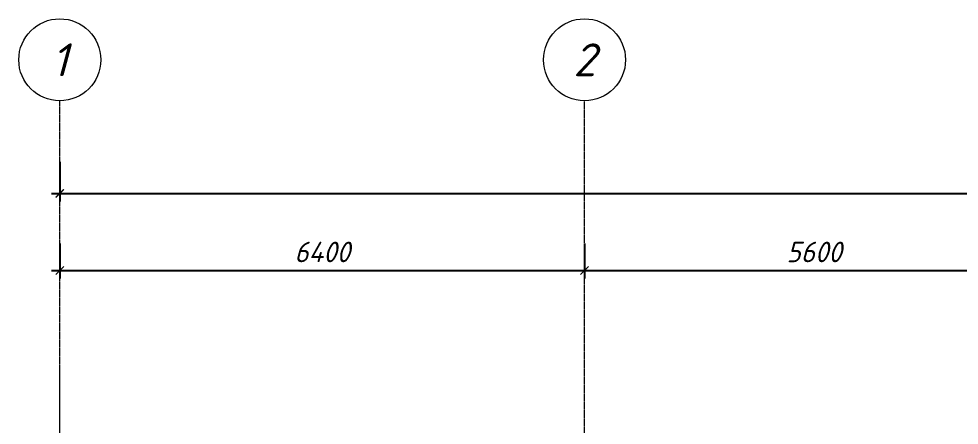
# Model space of a CAD drawing. Header units: millimetres. Extents: x -10178924 to 11692288, y -947381 to 58396.
# Drawn here: x 826281 to 837752, y -904046 to -899091 of the extents above; entities that cross this region are included whole.
import ezdxf
from ezdxf.enums import TextEntityAlignment as Align

# ---------------------------------------------------------------- set-up
doc = ezdxf.new("R2010")
doc.units = ezdxf.units.MM
doc.linetypes.add('осевая', pattern=[50.8, 31.75, -6.35, 6.35, -6.35])
doc.layers.add('Размеры осевые', color=153, linetype='Continuous', lineweight=9)
doc.styles.add('PDF ISOCPEUR Italic', font='isocpeui.ttf')
doc.styles.add('Текст_М100', font='GOST_Common Italic.ttf', dxfattribs={"height": 250})
doc.dimstyles.new('Размеры_М100', dxfattribs={"dimtxt": 250, "dimasz": 100, "dimexe": 100, "dimexo": 100, "dimgap": 100, "dimtad": 1, "dimrnd": 5, "dimtxsty": 'Текст_М100', "dimblk": 'ARCHTICK', "dimcen": 250, "dimdle": 100, "dimadec": 0, "dimazin": 2, "dimtfac": 1, "dimtmove": 1, "dimatfit": 3, "dimfxl": 1, "dimarcsym": 0})

# ---------------------------------------------------------------- blocks, each defined once
blk = doc.blocks.new('_ArchTick')
at = {"color": 0, "linetype": 'ByBlock', "const_width": 0.15}
blk.add_lwpolyline([(-0.5, -0.5), (0.5, 0.5)], dxfattribs=at)
blk = doc.blocks.new('*D2502')
at = {"layer": 'Defpoints', "color": 0, "ltscale": 100, "transparency": 16777216}
for p in [(-7000, -26445), (61000, -26445), (61000, -26928)]:
    blk.add_point(p, dxfattribs=at)
at = {"layer": 'Размеры осевые', "color": 0, "lineweight": -2, "ltscale": 100, "transparency": 16777216}
for p, q in [((-7000, -26545), (-7000, -27028)), ((61000, -26545), (61000, -27028)), ((-7100, -26928), (61100, -26928))]:
    blk.add_line(p, q, dxfattribs=at)
at = {"layer": 'Размеры осевые', "color": 0, "lineweight": -2, "ltscale": 100, "transparency": 16777216, "xscale": 100, "yscale": 100, "zscale": 100, "rotation": 180}
blk.add_blockref('_ArchTick', (-7000, -26928), dxfattribs=at)
at = {"layer": 'Размеры осевые', "color": 0, "lineweight": -2, "ltscale": 100, "transparency": 16777216, "xscale": 100, "yscale": 100, "zscale": 100}
blk.add_blockref('_ArchTick', (61000, -26928), dxfattribs=at)
at = {"layer": 'Размеры осевые', "color": 0, "ltscale": 100, "transparency": 16777216, "insert": (27000, -26703), "char_height": 250, "attachment_point": 5, "style": 'Текст_М100'}
blk.add_mtext('68000', dxfattribs=at)
blk = doc.blocks.new('*D2503')
at = {"layer": 'Defpoints', "color": 0, "ltscale": 100, "transparency": 16777216}
for p in [(-7000, -27438), (-600, -27438), (-600, -27868)]:
    blk.add_point(p, dxfattribs=at)
at = {"layer": 'Размеры осевые', "color": 0, "lineweight": -2, "ltscale": 100, "transparency": 16777216}
for p, q in [((-7000, -27538), (-7000, -27968)), ((-600, -27538), (-600, -27968)), ((-7100, -27868), (-500, -27868))]:
    blk.add_line(p, q, dxfattribs=at)
at = {"layer": 'Размеры осевые', "color": 0, "lineweight": -2, "ltscale": 100, "transparency": 16777216, "xscale": 100, "yscale": 100, "zscale": 100, "rotation": 180}
blk.add_blockref('_ArchTick', (-7000, -27868), dxfattribs=at)
at = {"layer": 'Размеры осевые', "color": 0, "lineweight": -2, "ltscale": 100, "transparency": 16777216, "xscale": 100, "yscale": 100, "zscale": 100}
blk.add_blockref('_ArchTick', (-600, -27868), dxfattribs=at)
at = {"layer": 'Размеры осевые', "color": 0, "ltscale": 100, "transparency": 16777216, "insert": (-3800, -27643), "char_height": 250, "attachment_point": 5, "style": 'Текст_М100'}
blk.add_mtext('6400', dxfattribs=at)
blk = doc.blocks.new('*D2504')
at = {"layer": 'Defpoints', "color": 0, "ltscale": 100, "transparency": 16777216}
for p in [(5000, -27060), (-600, -27438), (5000, -27868)]:
    blk.add_point(p, dxfattribs=at)
at = {"layer": 'Размеры осевые', "color": 0, "lineweight": -2, "ltscale": 100, "transparency": 16777216}
for p, q in [((5000, -27160), (5000, -27968)), ((-600, -27538), (-600, -27968)), ((-700, -27868), (5100, -27868))]:
    blk.add_line(p, q, dxfattribs=at)
at = {"layer": 'Размеры осевые', "color": 0, "lineweight": -2, "ltscale": 100, "transparency": 16777216, "xscale": 100, "yscale": 100, "zscale": 100, "rotation": 180}
blk.add_blockref('_ArchTick', (-600, -27868), dxfattribs=at)
at = {"layer": 'Размеры осевые', "color": 0, "lineweight": -2, "ltscale": 100, "transparency": 16777216, "xscale": 100, "yscale": 100, "zscale": 100}
blk.add_blockref('_ArchTick', (5000, -27868), dxfattribs=at)
at = {"layer": 'Размеры осевые', "color": 0, "ltscale": 100, "transparency": 16777216, "insert": (2200, -27643), "char_height": 250, "attachment_point": 5, "style": 'Текст_М100'}
blk.add_mtext('5600', dxfattribs=at)
blk = doc.blocks.new('A$Cad086cf1')
at = {"layer": 'Размеры осевые', "color": 251, "linetype": 'осевая', "ltscale": 0.5, "true_color": 0x636466, "transparency": 33554687}
for p, q in [((-7000, -52200), (-7000, -25800)), ((-600, -43050), (-600, -25800))]:
    blk.add_line(p, q, dxfattribs=at)
at = {"layer": 'Размеры осевые', "color": 251, "ltscale": 100, "true_color": 0x636466, "transparency": 33554687}
for centre in [(-7000, -25300), (-600, -25300)]:
    blk.add_circle(centre, 500, dxfattribs=at)
at = {"layer": 'Размеры осевые', "color": 251, "ltscale": 100, "true_color": 0x636466, "transparency": 33554687, "style": 'PDF ISOCPEUR Italic'}
for s, p in [('1', (-7000, -25300)), ('2', (-600, -25300))]:
    blk.add_text(s, height=400, dxfattribs=at).set_placement(p, align=Align.MIDDLE_CENTER)
at = {"layer": 'Размеры осевые', "color": 251, "ltscale": 100, "true_color": 0x636466, "transparency": 33554687}
for base, p1, p2, picture, middle in [((61000, -26928.154), (-7000, -26444.862), (61000, -26444.862), '*D2502', (27000, -26703.154)), ((5000, -27867.723), (-600, -27437.867), (5000, -27060.289), '*D2504', (2200, -27642.723)), ((-600, -27867.723), (-7000, -27437.867), (-600, -27437.867), '*D2503', (-3800, -27642.723))]:
    dim = blk.add_linear_dim(base=base, p1=p1, p2=p2, dimstyle='Размеры_М100', dxfattribs=at)
    dim.commit()
    dim.dimension.update_dxf_attribs({"geometry": picture, "text_midpoint": middle})

msp = doc.modelspace()

# ---------------------------------------------------------------- block references
msp.add_blockref('A$Cad086cf1', (833781.5, -874290.7))

doc.saveas('drawing.dxf')
